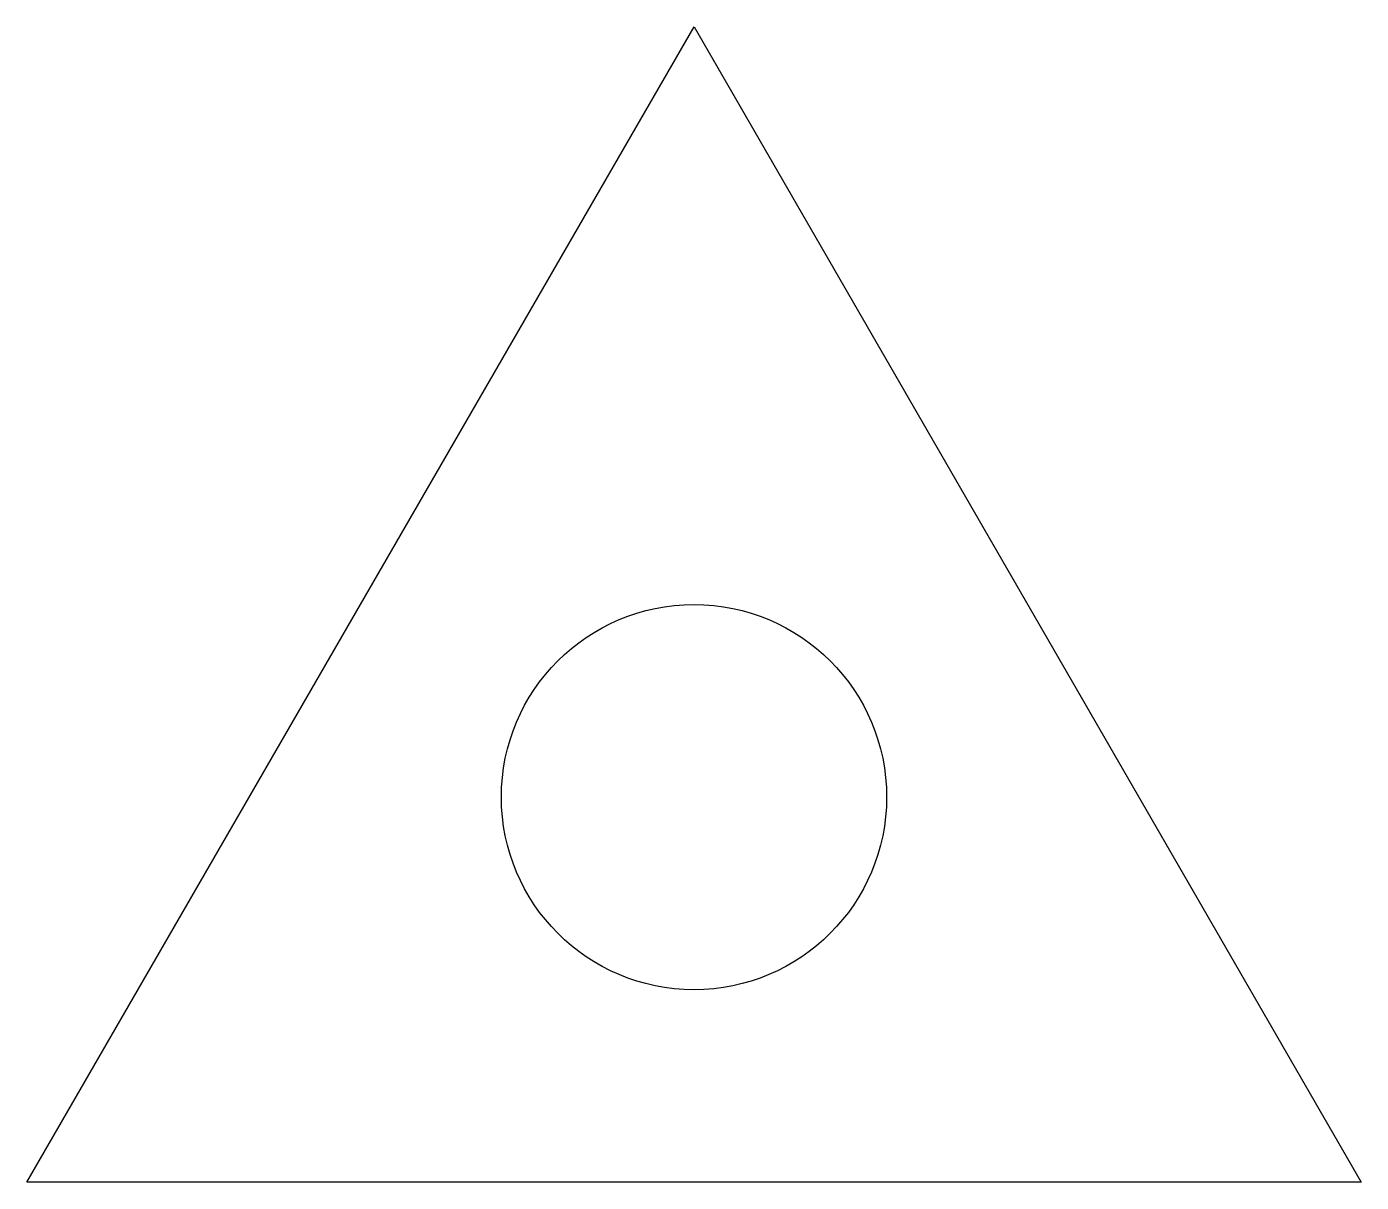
# Model space of a CAD drawing. Extents: x -1.73 to 1.73, y -1 to 2.
import ezdxf

# ---------------------------------------------------------------- set-up
doc = ezdxf.new("R2010")
doc.units = 0
doc.header["$LTSCALE"] = 0.01
doc.header["$MEASUREMENT"] = 0
doc.layers.get('0').update_dxf_attribs({"lineweight": 20})

msp = doc.modelspace()

# ---------------------------------------------------------------- linework, layer by layer
at = {"color": 0, "linetype": 'ByBlock', "lineweight": -2}
msp.add_lwpolyline([(-1.732, -1), (0, 2), (1.732, -1)], close=True, dxfattribs=at)
msp.add_circle((0, 0), 0.5, dxfattribs=at)

doc.saveas('drawing.dxf')
